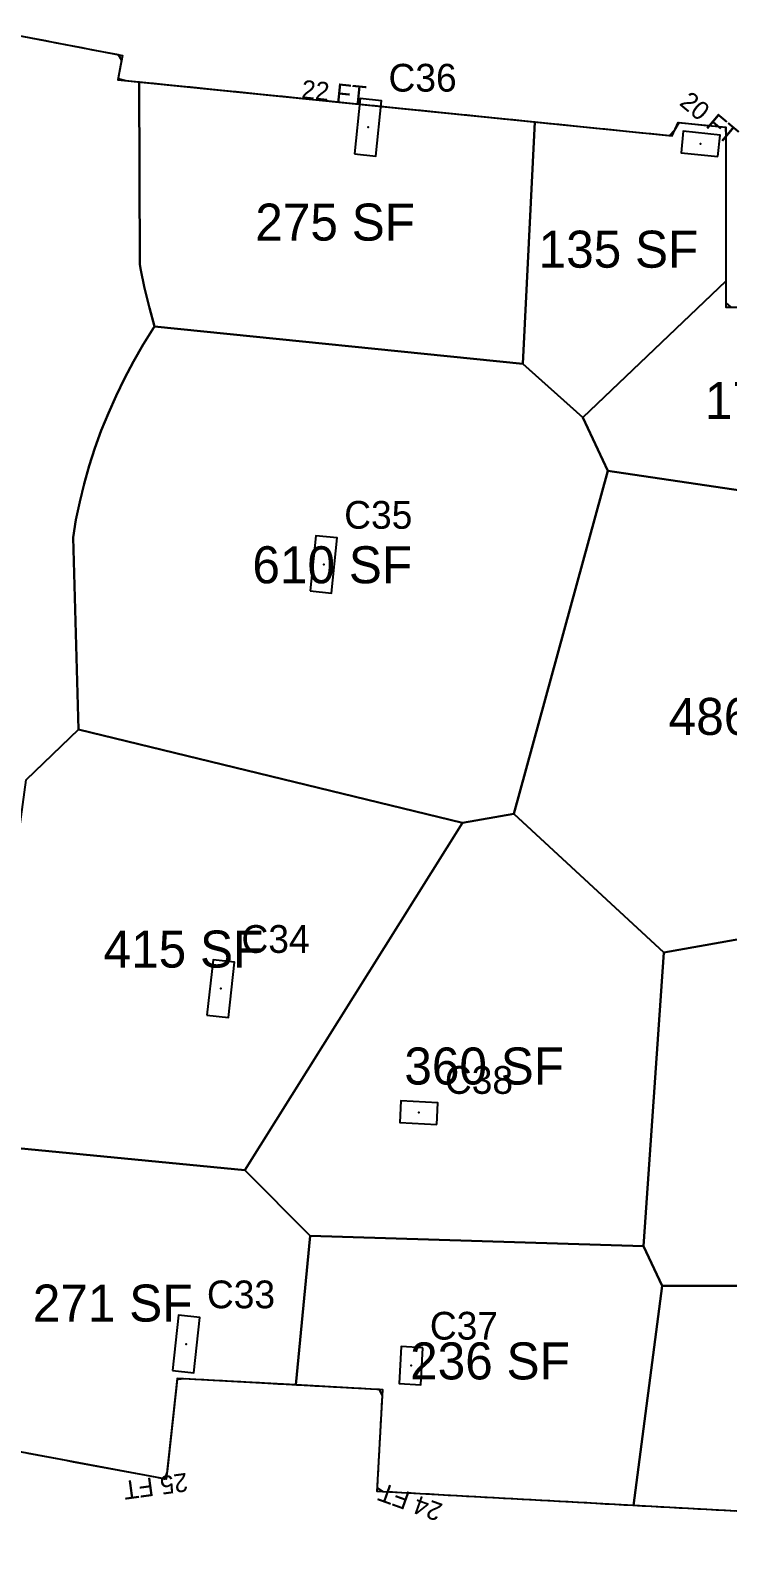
# Model space of a CAD drawing. Header units: metres. Extents: x 3272 to 9634, y 5311 to 56288.
# Drawn here: x 5755 to 6206, y 13507 to 14502 of the extents above; entities that cross this region are included whole.
import ezdxf
from ezdxf.enums import TextEntityAlignment as Align

# ---------------------------------------------------------------- set-up
doc = ezdxf.new("R2010")
doc.units = ezdxf.units.M
for name, color, linetype in [('BOUNDARY', 5, 'Continuous'), ('COL-LABEL', 2, 'Continuous'), ('COLS', 2, 'Continuous'), ('FLOOR_1_AREA_LABELS', 3, 'Continuous'), ('FLOOR_1_BOUNDARY', 5, 'Continuous'), ('FLOOR_1_COLUMNS', 7, 'Continuous'), ('FLOOR_1_FASCADE_COLUMNS', 30, 'Continuous'), ('FLOOR_1_FASCADE_WALLS', 4, 'Continuous'), ('FLOOR_1_LARGE_TRIBUTARY', 6, 'Continuous'), ('FLOOR_1_TRIBUTARY_COL_13', 2, 'Continuous'), ('FLOOR_1_TRIBUTARY_COL_19', 2, 'Continuous'), ('FLOOR_1_TRIBUTARY_COL_26', 2, 'Continuous'), ('FLOOR_1_TRIBUTARY_COL_3', 2, 'Continuous'), ('FLOOR_1_TRIBUTARY_COL_39', 2, 'Continuous'), ('FLOOR_1_TRIBUTARY_COL_4', 2, 'Continuous'), ('FLOOR_1_TRIBUTARY_COL_40', 2, 'Continuous'), ('FLOOR_1_TRIBUTARY_COL_44', 2, 'Continuous'), ('FLOOR_1_TRIBUTARY_COL_48', 2, 'Continuous'), ('FLOOR_1_TRIBUTARY_COL_5', 2, 'Continuous'), ('FLOOR_1_TRIBUTARY_COL_58', 2, 'Continuous'), ('FLOOR_1_WALL_TRIBUTARY_21', 1, 'Continuous')]:
    doc.layers.add(name, color=color, linetype=linetype)

msp = doc.modelspace()

# ---------------------------------------------------------------- linework, layer by layer
at = {"layer": 'BOUNDARY'}
for points in [[(5557.55, 14535.2), (5814.07, 14485.83), (5811.05, 14470.14), (6170.24, 14433.76), (6174.13, 14442.41), (6204.83, 14439.3), (6204.83, 14322.76), (6411.23, 14322.76), (6411.23, 14406.24), (6310.76, 14406.24), (6310.76, 14416.83), (6319.76, 14439.93), (6319.76, 14547.93)], [(7020.53, 13507.12), (6443.22, 13507.12), (6443.22, 13574.5), (6316.66, 13574.5), (6316.66, 13560.21), (6298.99, 13543.35), (6298.66, 13537.36), (5979.08, 13555), (5982.72, 13620.89), (5849.61, 13628.24), (5842.38, 13562.88), (5651.19, 13598.57)]]:
    msp.add_lwpolyline(points, dxfattribs=at)
at = {"layer": 'COLS'}
for points in [[(5964.35, 14422.07), (5978.28, 14420.66), (5981.91, 14456.48), (5967.98, 14457.89)], [(6199.79, 14420.34), (6201.2, 14434.27), (6177.32, 14436.68), (6175.91, 14422.76)], [(5935.65, 14138.72), (5949.58, 14137.31), (5953.21, 14173.13), (5939.28, 14174.54)], [(5868.8, 13863.83), (5882.71, 13862.29), (5886.67, 13898.07), (5872.75, 13899.61)], [(6017.68, 13792.91), (6018.45, 13806.89), (5994.49, 13808.22), (5993.72, 13794.24)], [(5846.41, 13633.44), (5860.32, 13631.9), (5864.28, 13667.68), (5850.36, 13669.22)], [(6008.7, 13648.15), (5994.72, 13648.92), (5993.4, 13624.96), (6007.38, 13624.18)]]:
    msp.add_lwpolyline(points, close=True, dxfattribs=at)
at = {"layer": 'FLOOR_1_BOUNDARY'}
for points in [[(5557.55, 14535.2), (5814.07, 14485.83), (5811.05, 14470.14), (6170.24, 14433.76), (6174.13, 14442.41), (6204.83, 14439.3), (6204.83, 14322.76), (6411.23, 14322.76), (6411.23, 14406.24), (6310.76, 14406.24), (6310.76, 14416.83), (6319.76, 14439.93), (6319.76, 14547.93)], [(7020.53, 13507.12), (6443.22, 13507.12), (6443.22, 13574.5), (6316.66, 13574.5), (6316.66, 13560.21), (6298.99, 13543.35), (6298.66, 13537.36), (5979.08, 13555), (5982.72, 13620.89), (5849.61, 13628.24), (5842.38, 13562.88), (5651.19, 13598.57)]]:
    msp.add_lwpolyline(points, dxfattribs=at)
at = {"layer": 'FLOOR_1_COLUMNS'}
for p in [(5973.13, 14439.28), (6188.56, 14428.51), (5944.43, 14155.93), (5877.73, 13880.95), (6006.09, 13800.56), (5855.34, 13650.56), (6001.05, 13636.55)]:
    msp.add_point(p, dxfattribs=at)
at = {"layer": 'FLOOR_1_FASCADE_COLUMNS'}
for points in [[(5822.15, 14469.02), (5828.12, 14468.41), (5834.09, 14467.81), (5840.06, 14467.2), (5846.03, 14466.6), (5852, 14465.99), (5857.97, 14465.39), (5863.94, 14464.79), (5869.91, 14464.18), (5875.88, 14463.58), (5881.85, 14462.97), (5887.81, 14462.37), (5893.78, 14461.76), (5899.75, 14461.16), (5905.72, 14460.55), (5911.69, 14459.95), (5917.66, 14459.34), (5923.63, 14458.74), (5929.6, 14458.13), (5935.57, 14457.53), (5941.54, 14456.92), (5947.51, 14456.32), (5953.48, 14455.71), (5959.45, 14455.11), (5965.42, 14454.51), (5971.39, 14453.9), (5977.36, 14453.3), (5983.33, 14452.69), (5989.3, 14452.09), (5995.27, 14451.48), (6001.23, 14450.88), (6007.2, 14450.27), (6013.17, 14449.67), (6019.14, 14449.06), (6025.11, 14448.46), (6031.08, 14447.85), (6037.05, 14447.25), (6043.02, 14446.64), (6048.99, 14446.04), (6054.96, 14445.44), (6060.93, 14444.83), (6066.9, 14444.23), (6072.87, 14443.62), (6078.84, 14443.02)], [(6078.84, 14443.02), (6084.81, 14442.41), (6090.78, 14441.81), (6096.75, 14441.2), (6102.72, 14440.6), (6108.68, 14439.99), (6114.65, 14439.39), (6120.62, 14438.78), (6126.59, 14438.18), (6132.56, 14437.57), (6138.53, 14436.97), (6144.5, 14436.36), (6150.47, 14435.76), (6156.44, 14435.16), (6162.41, 14434.55), (6168.38, 14433.95), (6171.93, 14437.52), (6174.77, 14442.34), (6180.74, 14441.74), (6186.71, 14441.14), (6192.68, 14440.53), (6198.65, 14439.93), (6204.62, 14439.32), (6204.83, 14433.51), (6204.83, 14427.51), (6204.83, 14421.51), (6204.83, 14415.51), (6204.83, 14409.51), (6204.83, 14403.51), (6204.83, 14397.51), (6204.83, 14391.51), (6204.83, 14385.51), (6204.83, 14379.51), (6204.83, 14373.51), (6204.83, 14367.51), (6204.83, 14361.51), (6204.83, 14355.51), (6204.83, 14349.51), (6204.83, 14343.51), (6204.83, 14337.51)], [(6204.83, 14337.51), (6204.83, 14331.51), (6204.83, 14325.51), (6208.08, 14322.76)], [(5926.74, 13623.98), (5920.75, 13624.31), (5914.76, 13624.64), (5908.77, 13624.98), (5902.78, 13625.31), (5896.79, 13625.64), (5890.8, 13625.97), (5884.81, 13626.3), (5878.82, 13626.63), (5872.83, 13626.96), (5866.84, 13627.29), (5860.85, 13627.62), (5854.85, 13627.95), (5849.52, 13627.5), (5848.86, 13621.54), (5848.2, 13615.58), (5847.55, 13609.61), (5846.89, 13603.65), (5846.23, 13597.68), (5845.57, 13591.72), (5844.91, 13585.76), (5844.25, 13579.79), (5843.59, 13573.83), (5842.93, 13567.87), (5841.41, 13563.06), (5835.52, 13564.16), (5829.62, 13565.26), (5823.72, 13566.36), (5817.82, 13567.46), (5811.92, 13568.56), (5806.03, 13569.66), (5800.13, 13570.77), (5794.23, 13571.87), (5788.33, 13572.97), (5782.43, 13574.07), (5776.53, 13575.17), (5770.64, 13576.27), (5764.74, 13577.37), (5758.84, 13578.47), (5752.94, 13579.57)], [(6144.78, 13545.85), (6138.79, 13546.18), (6132.8, 13546.51), (6126.81, 13546.85), (6120.81, 13547.18), (6114.82, 13547.51), (6108.83, 13547.84), (6102.84, 13548.17), (6096.85, 13548.5), (6090.86, 13548.83), (6084.87, 13549.16), (6078.88, 13549.49), (6072.89, 13549.82), (6066.9, 13550.15), (6060.91, 13550.48), (6054.91, 13550.81), (6048.92, 13551.15), (6042.93, 13551.48), (6036.94, 13551.81), (6030.95, 13552.14), (6024.96, 13552.47), (6018.97, 13552.8), (6012.98, 13553.13), (6006.99, 13553.46), (6001, 13553.79), (5995.01, 13554.12), (5989.02, 13554.45), (5983.02, 13554.78), (5979.2, 13557.05), (5979.53, 13563.04), (5979.86, 13569.03), (5980.19, 13575.02), (5980.52, 13581.01), (5980.85, 13587), (5981.18, 13593), (5981.51, 13598.99), (5981.84, 13604.98), (5982.17, 13610.97), (5982.5, 13616.96), (5980.66, 13621.01), (5974.67, 13621.34), (5968.68, 13621.67), (5962.69, 13622), (5956.7, 13622.33), (5950.71, 13622.66), (5944.72, 13622.99), (5938.73, 13623.32), (5932.74, 13623.65), (5926.74, 13623.98)], [(6210.68, 13542.22), (6204.69, 13542.55), (6198.7, 13542.88), (6192.7, 13543.21), (6186.71, 13543.54), (6180.72, 13543.87), (6174.73, 13544.2), (6168.74, 13544.53), (6162.75, 13544.86), (6156.76, 13545.19), (6150.77, 13545.52), (6144.78, 13545.85)]]:
    msp.add_lwpolyline(points, dxfattribs=at)
at = {"layer": 'FLOOR_1_FASCADE_WALLS'}
msp.add_lwpolyline([(5752.33, 14497.71), (5758.23, 14496.58), (5764.12, 14495.44), (5770.01, 14494.31), (5775.9, 14493.18), (5781.79, 14492.04), (5787.69, 14490.91), (5793.58, 14489.77), (5799.47, 14488.64), (5805.36, 14487.51), (5811.25, 14486.37), (5813.48, 14482.75), (5812.34, 14476.86), (5811.21, 14470.97), (5816.18, 14469.62), (5822.15, 14469.02)], dxfattribs=at)
at = {"layer": 'FLOOR_1_LARGE_TRIBUTARY'}
msp.add_lwpolyline([(5688.45, 14510.01), (5814.07, 14485.83), (5811.05, 14470.14), (5824.94, 14468.74), (5825.38, 14350.61), (5825.86, 14347.77), (5828.44, 14335.06), (5831.49, 14322.25), (5834.79, 14310.16), (5834.34, 14309.48), (5827.59, 14298.56), (5821.27, 14287.55), (5815.39, 14276.47), (5809.94, 14265.3), (5804.93, 14254.04), (5800.35, 14242.7), (5796.2, 14231.28), (5792.49, 14219.77), (5789.21, 14208.18), (5786.36, 14196.51), (5783.95, 14184.76), (5782.06, 14173.43), (5785.54, 14048.89), (5751.69, 14016.2)], dxfattribs=at)
for points in [[(5831.49, 14322.25), (5828.44, 14335.06), (5825.86, 14347.77), (5825.38, 14350.61), (5824.94, 14468.74), (6081.29, 14442.77), (6073.45, 14285.99), (5834.79, 14310.16), (5831.49, 14322.25)], [(6073.45, 14285.99), (6081.29, 14442.77), (6170.24, 14433.76), (6174.13, 14442.41), (6204.83, 14439.3), (6204.83, 14339.58), (6112.37, 14251.13), (6073.45, 14285.99)], [(6112.37, 14251.13), (6204.83, 14339.58), (6204.83, 14322.76), (6366.18, 14322.76), (6313.59, 14189.11), (6128.56, 14216.61), (6112.37, 14251.13)], [(5815.39, 14276.47), (5821.27, 14287.55), (5827.59, 14298.56), (5834.34, 14309.48), (5834.79, 14310.16), (6073.45, 14285.99), (6112.37, 14251.13), (6128.56, 14216.61), (6067.56, 13994.26), (6034.45, 13988.51), (5785.54, 14048.89), (5782.06, 14173.43), (5783.95, 14184.76), (5786.36, 14196.51), (5789.21, 14208.18), (5792.49, 14219.77), (5796.2, 14231.28), (5800.35, 14242.7), (5804.93, 14254.04), (5809.94, 14265.3), (5815.39, 14276.47)], [(6128.56, 14216.61), (6313.59, 14189.11), (6321.72, 14182.54), (6325.6, 14175.71), (6331.68, 14163.71), (6337.03, 14151.71), (6341.65, 14139.71), (6345.53, 14127.71), (6348.67, 14115.71), (6351.07, 14103.71), (6352.75, 14091.71), (6353.68, 14079.71), (6353.81, 14071.71), (6353.3, 13937.88), (6164.71, 13904.32), (6067.56, 13994.26), (6128.56, 14216.61)], [(5785.54, 14048.89), (6034.45, 13988.51), (5893.31, 13763.15), (5723.75, 13779.63), (5720.39, 13785.87), (5751.69, 14016.2), (5785.54, 14048.89)], [(5893.31, 13763.15), (6034.45, 13988.51), (6067.56, 13994.26), (6164.71, 13904.32), (6151.64, 13714.01), (5935.61, 13720.64), (5893.31, 13763.15)], [(6353.3, 13937.88), (6383.3, 13922.98), (6471.02, 13876.33), (6469.76, 13747.2), (6379.3, 13688.3), (6163.66, 13688.3), (6151.64, 13714.01), (6164.71, 13904.32), (6353.3, 13937.88)], [(5723.75, 13779.63), (5893.31, 13763.15), (5935.61, 13720.64), (5926.32, 13624.01), (5849.61, 13628.24), (5842.38, 13562.88), (5688.6, 13591.59), (5723.75, 13779.63)], [(5935.61, 13720.64), (6151.64, 13714.01), (6163.66, 13688.3), (6145.16, 13545.83), (5979.08, 13555), (5982.72, 13620.89), (5926.32, 13624.01), (5935.61, 13720.64)], [(6163.66, 13688.3), (6379.3, 13688.3), (6369.39, 13574.5), (6316.66, 13574.5), (6316.66, 13560.21), (6298.99, 13543.35), (6298.66, 13537.36), (6145.16, 13545.83), (6163.66, 13688.3)]]:
    msp.add_lwpolyline(points, close=True, dxfattribs=at)
at = {"layer": 'FLOOR_1_TRIBUTARY_COL_13'}
msp.add_lwpolyline([(6353.3, 13937.88), (6383.3, 13922.98), (6471.02, 13876.33), (6469.76, 13747.2), (6379.3, 13688.3), (6163.66, 13688.3), (6151.64, 13714.01), (6164.71, 13904.32), (6353.3, 13937.88)], close=True, dxfattribs=at)
at = {"layer": 'FLOOR_1_TRIBUTARY_COL_19'}
msp.add_lwpolyline([(5831.49, 14322.25), (5828.44, 14335.06), (5825.86, 14347.77), (5825.38, 14350.61), (5824.94, 14468.74), (6081.29, 14442.77), (6073.45, 14285.99), (5834.79, 14310.16), (5831.49, 14322.25)], close=True, dxfattribs=at)
at = {"layer": 'FLOOR_1_TRIBUTARY_COL_26'}
msp.add_lwpolyline([(5815.39, 14276.47), (5821.27, 14287.55), (5827.59, 14298.56), (5834.34, 14309.48), (5834.79, 14310.16), (6073.45, 14285.99), (6112.37, 14251.13), (6128.56, 14216.61), (6067.56, 13994.26), (6034.45, 13988.51), (5785.54, 14048.89), (5782.06, 14173.43), (5783.95, 14184.76), (5786.36, 14196.51), (5789.21, 14208.18), (5792.49, 14219.77), (5796.2, 14231.28), (5800.35, 14242.7), (5804.93, 14254.04), (5809.94, 14265.3), (5815.39, 14276.47)], close=True, dxfattribs=at)
at = {"layer": 'FLOOR_1_TRIBUTARY_COL_3'}
msp.add_lwpolyline([(5723.75, 13779.63), (5893.31, 13763.15), (5935.61, 13720.64), (5926.32, 13624.01), (5849.61, 13628.24), (5842.38, 13562.88), (5688.6, 13591.59), (5723.75, 13779.63)], close=True, dxfattribs=at)
at = {"layer": 'FLOOR_1_TRIBUTARY_COL_39'}
msp.add_lwpolyline([(6112.37, 14251.13), (6204.83, 14339.58), (6204.83, 14322.76), (6366.18, 14322.76), (6313.59, 14189.11), (6128.56, 14216.61), (6112.37, 14251.13)], close=True, dxfattribs=at)
at = {"layer": 'FLOOR_1_TRIBUTARY_COL_4'}
msp.add_lwpolyline([(6163.66, 13688.3), (6379.3, 13688.3), (6369.39, 13574.5), (6316.66, 13574.5), (6316.66, 13560.21), (6298.99, 13543.35), (6298.66, 13537.36), (6145.16, 13545.83), (6163.66, 13688.3)], close=True, dxfattribs=at)
at = {"layer": 'FLOOR_1_TRIBUTARY_COL_40'}
msp.add_lwpolyline([(6073.45, 14285.99), (6081.29, 14442.77), (6170.24, 14433.76), (6174.13, 14442.41), (6204.83, 14439.3), (6204.83, 14339.58), (6112.37, 14251.13), (6073.45, 14285.99)], close=True, dxfattribs=at)
at = {"layer": 'FLOOR_1_TRIBUTARY_COL_44'}
msp.add_lwpolyline([(6128.56, 14216.61), (6313.59, 14189.11), (6321.72, 14182.54), (6325.6, 14175.71), (6331.68, 14163.71), (6337.03, 14151.71), (6341.65, 14139.71), (6345.53, 14127.71), (6348.67, 14115.71), (6351.07, 14103.71), (6352.75, 14091.71), (6353.68, 14079.71), (6353.81, 14071.71), (6353.3, 13937.88), (6164.71, 13904.32), (6067.56, 13994.26), (6128.56, 14216.61)], close=True, dxfattribs=at)
at = {"layer": 'FLOOR_1_TRIBUTARY_COL_48'}
msp.add_lwpolyline([(5893.31, 13763.15), (6034.45, 13988.51), (6067.56, 13994.26), (6164.71, 13904.32), (6151.64, 13714.01), (5935.61, 13720.64), (5893.31, 13763.15)], close=True, dxfattribs=at)
at = {"layer": 'FLOOR_1_TRIBUTARY_COL_5'}
msp.add_lwpolyline([(5785.54, 14048.89), (6034.45, 13988.51), (5893.31, 13763.15), (5723.75, 13779.63), (5720.39, 13785.87), (5751.69, 14016.2), (5785.54, 14048.89)], close=True, dxfattribs=at)
at = {"layer": 'FLOOR_1_TRIBUTARY_COL_58'}
msp.add_lwpolyline([(5935.61, 13720.64), (6151.64, 13714.01), (6163.66, 13688.3), (6145.16, 13545.83), (5979.08, 13555), (5982.72, 13620.89), (5926.32, 13624.01), (5935.61, 13720.64)], close=True, dxfattribs=at)
at = {"layer": 'FLOOR_1_WALL_TRIBUTARY_21'}
msp.add_lwpolyline([(5688.45, 14510.01), (5814.07, 14485.83), (5811.05, 14470.14), (5824.94, 14468.74), (5825.38, 14350.61), (5825.86, 14347.77), (5828.44, 14335.06), (5831.49, 14322.25), (5834.79, 14310.16), (5834.34, 14309.48), (5827.59, 14298.56), (5821.27, 14287.55), (5815.39, 14276.47), (5809.94, 14265.3), (5804.93, 14254.04), (5800.35, 14242.7), (5796.2, 14231.28), (5792.49, 14219.77), (5789.21, 14208.18), (5786.36, 14196.51), (5783.95, 14184.76), (5782.06, 14173.43), (5785.54, 14048.89), (5751.69, 14016.2)], dxfattribs=at)

# ---------------------------------------------------------------- texts
at = {"layer": 'COL-LABEL'}
for s, p in [('C36', (5986.41, 14462.39)), ('C35', (5957.71, 14179.04)), ('C34', (5891.17, 13904.11)), ('C38', (6022.95, 13812.72)), ('C33', (5868.78, 13673.72)), ('C37', (6013.2, 13653.42))]:
    msp.add_text(s, height=18, dxfattribs=at).set_placement(p)
at = {"layer": 'FLOOR_1_AREA_LABELS'}
for s, p in [('275 SF', (5951.84, 14377.81)), ('135 SF', (6135.39, 14360.26)), ('171 SF', (6243.12, 14262.11)), ('610 SF', (5949.98, 14155.68)), ('486 SF', (6219.64, 14057.39)), ('415 SF', (5853.57, 13906.57)), ('360 SF', (6048.4, 13830.78)), ('271 SF', (5807.71, 13677.1)), ('236 SF', (6052.14, 13639.61))]:
    msp.add_text(s, height=24, dxfattribs=at).set_placement(p, align=Align.MIDDLE_CENTER)
at = {"layer": 'FLOOR_1_FASCADE_COLUMNS'}
for s, rotation, p in [('22 FT', -5.78413, (5951.1, 14461.99)), ('20 FT', -39.94444, (6194.13, 14445.37)), ('25 FT', -172.29392, (5835.53, 13558.36)), ('24 FT', 160.28548, (6000.52, 13548.06))]:
    msp.add_text(s, height=12, rotation=rotation, dxfattribs=at).set_placement(p, align=Align.MIDDLE_CENTER)

doc.saveas('drawing.dxf')
